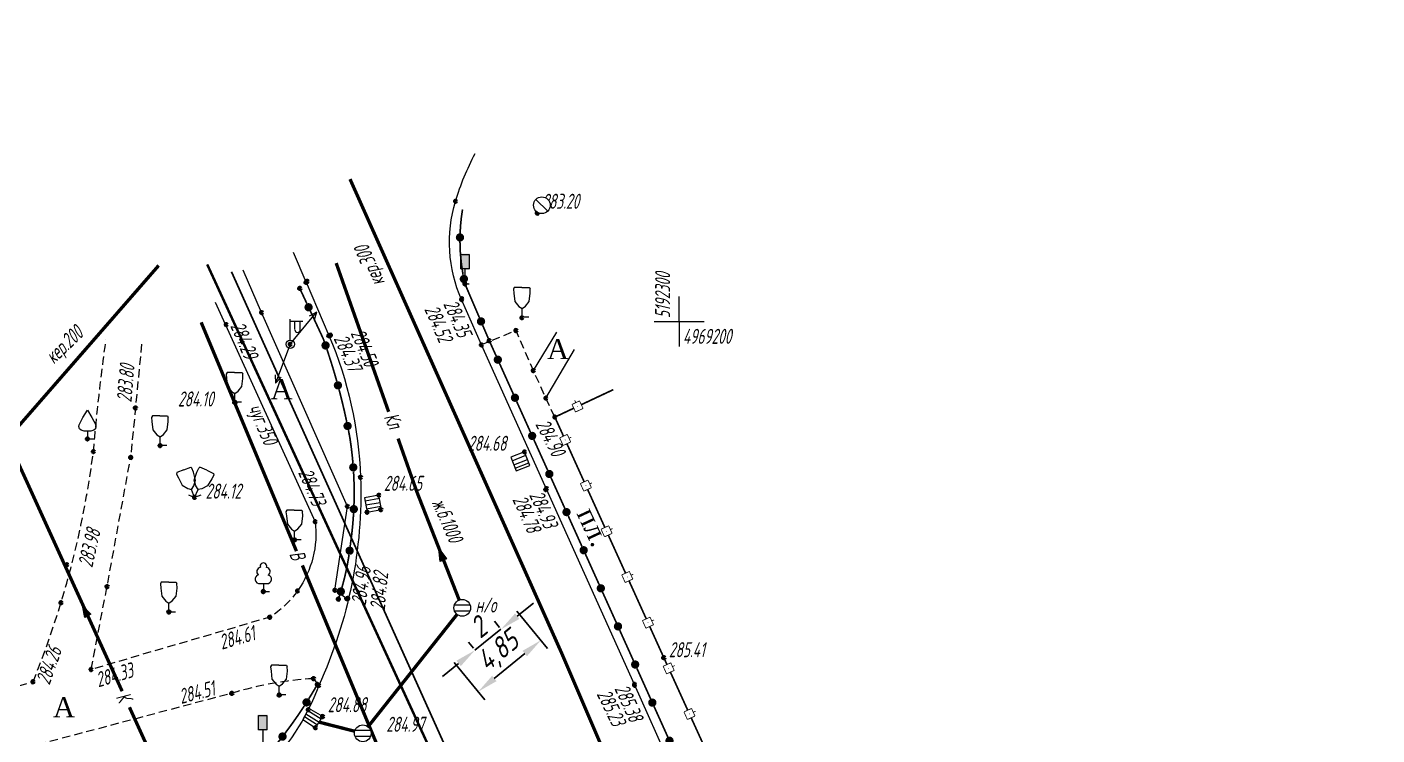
# Model space of a CAD drawing. Header units: metres. Extents: x -857 to 4713, y -766 to 4803.
# Drawn here: x 1849.5 to 1930.3, y 1570.7 to 1613 of the extents above; entities that cross this region are included whole.
import ezdxf

# ---------------------------------------------------------------- set-up
doc = ezdxf.new("R2010")
doc.units = ezdxf.units.M
doc.set_wipeout_variables(frame=1)
for name, pattern in [('COMMUN', [6, 5, -1]), ('DASHED', [0.75, 0.5, -0.25]), ('DASHEDX2', [1.5, 1, -0.5])]:
    doc.linetypes.add(name, pattern=pattern)
for name, color, linetype, lineweight, transparency in [('51361810', 7, 'Continuous', 18, 0.65), ('51361990', 7, 'Continuous', 18, 0.65), ('51472300', 7, 'Continuous', 18, 0.65), ('71133100', 7, 'Continuous', 18, 0.65), ('71133200', 7, 'Continuous', 18, 0.65), ('71133300', 7, 'Continuous', 18, 0.65), ('82211000', 7, 'Continuous', 18, 0.65), ('82212000', 7, 'Continuous', 18, 0.65), ('Commun', 7, 'Continuous', 18, 0.65), ('GEO_POINTS', 7, 'Continuous', 18, 0.65), ('Grid', 7, 'Continuous', 18, 0.65), ('Otm', 7, 'Continuous', 18, 0.65), ('Sit', 7, 'Continuous', 18, 0.65), ('Text', 7, 'Continuous', 18, 0.65), ('Text_com', 7, 'Continuous', 18, 0.65), ('Us_znak', 7, 'Continuous', 18, 0.65), ('Us_znak_fon', 7, 'Continuous', 18, 0.65), ('Рамка и сетка', 7, 'Continuous', 18, 0.65)]:
    doc.layers.add(name, color=color, linetype=linetype, lineweight=lineweight, transparency=transparency)
doc.styles.add('eskd', font='ESKD1.shx', dxfattribs={"width": 1.2, "oblique": 15})
doc.styles.get("Standard").update_dxf_attribs({"font": 'GOST_0.TTF', "oblique": 15})
doc.styles.add('style1', font='times.ttf', dxfattribs={"height": 1})
doc.linetypes.add('KABELww_500', pattern='A,0.0001,-0.4,[131,ltypeshp.shx,S=0.4,R=90,X=0.4,Y=-0.4],0.2,[131,ltypeshp.shx,S=0.2,R=90,X=0.4,Y=-0.2],3.6,[131,ltypeshp.shx,S=0.2,R=-90,X=-0.4,Y=0.2],0.2,[131,ltypeshp.shx,S=0.4,R=-90,X=-0.4,Y=0.4],-0.8,4,-0.4', length=9.6001)
doc.linetypes.add('ПОДЗ_ЛИНИИ_СВЯЗИ', pattern='A,4.8,-0.2,[133,ltypeshp.shx,S=0.2,R=0,X=-0.2,Y=0],-0.2,4.8,-2', length=12)
doc.dimstyles.new('ISO-25', dxfattribs={"dimtxt": 2.5, "dimasz": 2.5, "dimexe": 1.25, "dimexo": 0.625, "dimtad": 1, "dimtxsty": 'Standard', "dimcen": 2.5, "dimadec": 0, "dimazin": 0, "dimtfac": 1, "dimtmove": 0, "dimatfit": 3, "dimfxl": 1, "dimarcsym": 0})

# ---------------------------------------------------------------- blocks, each defined once
blk = doc.blocks.new('71133200')
for p, q in [((-0.924145, 3.560442), (-1.024145, 3.360442)), ((-1.024145, 3.360442), (-0.977382, 2.864397)), ((-0.024145, 3.560442), (-0.924145, 3.560442)), ((-0.024145, 3.560442), (0.875855, 3.560442)), ((0.875855, 3.560442), (0.958164, 3.395824)), ((0.975974, 2.864397), (0.958164, 3.395824)), ((-0.977382, 2.864397), (-0.861899, 1.88241)), ((-0.861899, 1.88241), (-0.374616, 1.28565)), ((0.401375, 1.321765), (0.861899, 1.88241)), ((0.861899, 1.88241), (0.975974, 2.864397)), ((-0.374616, 1.28565), (0, 1.039723)), ((0, 1.039723), (0.401375, 1.321765)), ((0, 0), (0, 1.039723)), ((0.8, 0), (0, 0))]:
    blk.add_line(p, q)
at = {"style": 'eskd', "oblique": 14.99997778}
blk.add_attdef('Z', (1.873004, -0.239356), '', height=2, dxfattribs=at)
blk = doc.blocks.new('71133100')
for p, q in [((-0.39, 0.96), (0.43, 0.96)), ((0, 0.96), (0, 0)), ((0, 0), (0.75, 0))]:
    blk.add_line(p, q)
for centre, radius, start, end in [((0.01, 3.04), 0.39, 339.52, 198.62), ((-0.44, 1.5), 0.538, 107.1058, 275.2306), ((-0.26, 2.38), 0.52, 101.09, 227.21), ((0.33, 2.4), 0.5, 301.87, 85.62), ((0.46, 1.48), 0.52, 267.04, 76.7)]:
    blk.add_arc(centre, radius, start, end)
at = {"style": 'eskd', "oblique": 15}
blk.add_attdef('Z', (1.7, -0.17), '', height=2, dxfattribs=at)
blk = doc.blocks.new('71133300')
for p, q in [((0, 0.91), (0, 0)), ((0, 0), (0.76, 0))]:
    blk.add_line(p, q)
blk.add_lwpolyline([(0, 0.91), (-0.38, 0.91), (-0.76, 1.03), (-0.95, 1.21), (-1.01, 1.47), (-0.99, 1.69), (-0.54, 2.57), (0, 3.42), (0.54, 2.57), (0.99, 1.69), (1.01, 1.47), (0.95, 1.21), (0.76, 1.03), (0.39, 0.91)], close=True)
at = {"style": 'eskd', "oblique": 15}
blk.add_attdef('Z', (1.77, -0.69), '', height=2, dxfattribs=at)
blk = doc.blocks.new('51472300')
for p, q in [((0, 0.5), (0, 3)), ((0, 2.75), (1.5, 2.75)), ((0.54, 1.74), (0.54, 2.75)), ((1.2, 1.74), (1.2, 2.75))]:
    blk.add_line(p, q)
at = {"color": 7}
for radius in [0.5, 0.05]:
    blk.add_circle((0, 0), radius, dxfattribs=at)
blk.add_arc((0.87, 1.75), 0.331, 182.1567, 357.8433)
at = {"oblique": 15}
blk.add_attdef('Z', (1.02, -1.37), '', height=2, dxfattribs=at)
blk = doc.blocks.new('51361990a')
at = {"color": 7, "style": 'eskd', "oblique": 15}
for tag, p in [('Z', (1.73, 1.41)), ('Z1', (1.73, -0.99)), ('Z2', (1.73, -3.39))]:
    blk.add_attdef(tag, p, '', height=2, dxfattribs=at)
at = {"color": 7}
blk.add_wipeout([(1, 0.1), (0.97, 0.3), (0.89, 0.48), (0.78, 0.64), (0.64, 0.78), (0.48, 0.89), (0.3, 0.97), (0.1, 1.01), (-0.09, 1.01), (-0.29, 0.97), (-0.47, 0.89), (-0.63, 0.78), (-0.77, 0.64), (-0.88, 0.48), (-0.96, 0.3), (-1, 0.1), (-1, -0.09), (-0.96, -0.29), (-0.88, -0.47), (-0.77, -0.63), (-0.63, -0.77), (-0.47, -0.88), (-0.29, -0.96), (-0.09, -0.99), (0.1, -0.99), (0.3, -0.96), (0.48, -0.88), (0.64, -0.77), (0.78, -0.63), (0.89, -0.47), (0.97, -0.29), (1, -0.09)], dxfattribs=at)
blk.add_line((-0.71, 0.7), (0.71, -0.7))
blk.add_circle((0, 0.01), 1)
blk = doc.blocks.new('*U57')
at = {"layer": '82212000', "linetype": 'Continuous', "ltscale": 0.5}
blk.add_hatch(color=256, dxfattribs=at).paths.add_polyline_path([(5192293.89, 4969194.909, 1), (5192293.935, 4969194.93, 1)], flags=0)
at = {"layer": '82212000', "linetype": 'Continuous', "ltscale": 0.5, "const_width": 0.05}
for points in [[(5192293.58, 4969195.04), (5192294.033, 4969195.252)], [(5192293.807, 4969195.146), (5192293.743, 4969195.282)], [(5192294.033, 4969195.252), (5192294.245, 4969194.799)], [(5192293.793, 4969194.587), (5192293.58, 4969195.04)], [(5192294.245, 4969194.799), (5192293.793, 4969194.587)]]:
    blk.add_lwpolyline(points, dxfattribs=at)
at = {"layer": '82212000', "ltscale": 0.5, "const_width": 0.1}
blk.add_lwpolyline([(5192294.139, 4969195.026), (5192296.057, 4969195.926)], dxfattribs=at)
at = {"layer": '82212000', "linetype": 'Continuous', "ltscale": 0.5, "flags": 128}
blk.add_lwpolyline([(5192292.555, 4969194.282, 0.1, 0.1, 0), (5192293.686, 4969194.813, 0, 0, 0)], format="xyseb", dxfattribs=at)
blk = doc.blocks.new('*U63')
at = {"layer": '82211000', "linetype": 'Continuous', "ltscale": 0.5}
for points in [[(5192277.708, 4969201.079, 1), (5192277.919, 4969200.626, 1)], [(5192278.75, 4969198.807, 1), (5192278.913, 4969198.334, 1)], [(5192279.504, 4969196.424, 1), (5192279.636, 4969195.941, 1)], [(5192280.099, 4969193.996, 1), (5192280.198, 4969193.506, 1)], [(5192280.471, 4969191.526, 1), (5192280.507, 4969191.027, 1)], [(5192280.533, 4969189.028, 1), (5192280.509, 4969188.528, 1)], [(5192280.304, 4969186.54, 1), (5192280.239, 4969186.044, 1)], [(5192279.815, 4969184.09, 1), (5192279.669, 4969183.612, 1)]]:
    blk.add_hatch(color=256, dxfattribs=at).paths.add_polyline_path(points, flags=0)
at = {"layer": '82211000', "linetype": 'Continuous', "ltscale": 0.5, "flags": 128}
blk.add_lwpolyline([(5192277.285, 4969201.985, 0.1, 0.1, 0), (5192277.708, 4969201.079, 0, 0, 0)], format="xyseb", dxfattribs=at)
at = {"layer": '82211000', "linetype": 'Continuous', "ltscale": 0.5}
for points in [[(5192277.919, 4969200.626, 0.1, 0.1, 0), (5192278.688, 4969198.979, 0.1, 0.1, -0.00121), (5192278.749, 4969198.807, 0, 0, 0)], [(5192280.198, 4969193.506, 0.1, 0.1, -0.00351), (5192280.296, 4969192.984, 0.1, 0.1, -0.017337), (5192280.47, 4969191.526, 0, 0, 0)], [(5192280.508, 4969188.528, 0.1, 0.1, -0.022448), (5192280.313, 4969186.638, 0.1, 0.1, -0.00164), (5192280.302, 4969186.54, 0, 0, 0)]]:
    blk.add_lwpolyline(points, format="xyseb", dxfattribs=at)
at = {"layer": '82211000', "linetype": 'Continuous', "ltscale": 0.5, "const_width": 0.1}
for points in [[(5192278.912, 4969198.334, -0.013212), (5192279.503, 4969196.424, -0.013212)], [(5192279.635, 4969195.941, -0.013212), (5192280.098, 4969193.996, -0.013212)], [(5192280.506, 4969191.027, -0.023611), (5192280.531, 4969189.028, -0.023611)], [(5192280.237, 4969186.044, -0.033313), (5192279.813, 4969184.091, -0.033313)]]:
    blk.add_lwpolyline(points, format="xyb", dxfattribs=at)
at = {"layer": '82211000', "ltscale": 0.5, "const_width": 0.1}
blk.add_lwpolyline([(5192279.667, 4969183.613, -0.003812), (5192279.594, 4969183.396, -0.003812)], format="xyb", dxfattribs=at)
blk = doc.blocks.new('*U64')
at = {"layer": '82211000', "linetype": 'Continuous', "ltscale": 0.5}
for points in [[(5192277.826, 4969177.431, 1), (5192277.558, 4969177.009, 1)], [(5192276.408, 4969175.373, 1), (5192276.102, 4969174.977, 1)], [(5192274.645, 4969173.274, 1), (5192274.312, 4969172.901, 1)], [(5192272.905, 4969171.48, 1), (5192272.536, 4969171.143, 1)], [(5192270.989, 4969169.876, 1), (5192270.586, 4969169.58, 1)], [(5192268.916, 4969168.481, 1), (5192268.484, 4969168.228, 1)], [(5192266.67, 4969167.389, 1), (5192266.213, 4969167.186, 1)], [(5192264.385, 4969166.375, 1), (5192263.928, 4969166.173, 1)], [(5192262.099, 4969165.362, 1), (5192261.642, 4969165.16, 1)]]:
    blk.add_hatch(color=256, dxfattribs=at).paths.add_polyline_path(points, flags=0)
at = {"layer": '82211000', "linetype": 'Continuous', "ltscale": 0.5, "flags": 128}
blk.add_lwpolyline([(5192278.338, 4969178.29, 0.1, 0.1, -0.00914), (5192277.825, 4969177.432, 0, 0, 0)], format="xyseb", dxfattribs=at)
at = {"layer": '82211000', "linetype": 'Continuous', "ltscale": 0.5, "const_width": 0.1}
for points in [[(5192277.557, 4969177.01, -0.018281), (5192276.407, 4969175.374, -0.018281)], [(5192274.311, 4969172.901, -0.020827), (5192272.905, 4969171.481, -0.020827)], [(5192272.535, 4969171.144, -0.020827), (5192270.988, 4969169.877, -0.020827)], [(5192270.585, 4969169.581, -0.020827), (5192268.915, 4969168.482, -0.020827)]]:
    blk.add_lwpolyline(points, format="xyb", dxfattribs=at)
at = {"layer": '82211000', "linetype": 'Continuous', "ltscale": 0.5}
for points in [[(5192276.101, 4969174.978, 0.1, 0.1, -0.02004), (5192274.677, 4969173.312, 0.1, 0.1, -0.000521), (5192274.644, 4969173.275, 0, 0, 0)], [(5192268.483, 4969168.229, 0.1, 0.1, -0.003722), (5192268.172, 4969168.054, 0.1, 0.1, 0), (5192266.67, 4969167.389, 0, 0, 0)]]:
    blk.add_lwpolyline(points, format="xyseb", dxfattribs=at)
at = {"layer": '82211000', "linetype": 'Continuous', "ltscale": 0.5, "const_width": 0.1}
for points in [[(5192266.213, 4969167.186), (5192264.385, 4969166.375)], [(5192263.928, 4969166.173), (5192262.099, 4969165.362)]]:
    blk.add_lwpolyline(points, dxfattribs=at)
at = {"layer": '82211000', "ltscale": 0.5, "const_width": 0.1}
blk.add_lwpolyline([(5192261.642, 4969165.16), (5192261.094, 4969164.917)], dxfattribs=at)
blk = doc.blocks.new('*U73')
at = {"layer": '82212000', "linetype": 'Continuous', "ltscale": 0.5}
for points in [[(5192293.164, 4969192.939, 1), (5192293.185, 4969192.893, 1)], [(5192294.403, 4969190.207, 1), (5192294.423, 4969190.161, 1)], [(5192295.642, 4969187.474, 1), (5192295.662, 4969187.429, 1)], [(5192296.88, 4969184.742, 1), (5192296.901, 4969184.696, 1)], [(5192298.119, 4969182.01, 1), (5192298.14, 4969181.964, 1)], [(5192299.359, 4969179.278, 1), (5192299.38, 4969179.232, 1)], [(5192300.602, 4969176.548, 1), (5192300.623, 4969176.502, 1)], [(5192301.846, 4969173.818, 1), (5192301.867, 4969173.772, 1)], [(5192303.089, 4969171.087, 1), (5192303.11, 4969171.042, 1)], [(5192304.333, 4969168.357, 1), (5192304.354, 4969168.312, 1)], [(5192305.576, 4969165.627, 1), (5192305.597, 4969165.582, 1)], [(5192306.823, 4969162.899, 1), (5192306.844, 4969162.853, 1)], [(5192308.075, 4969160.172, 1), (5192308.095, 4969160.126, 1)], [(5192309.326, 4969157.445, 1), (5192309.347, 4969157.4, 1)], [(5192310.577, 4969154.719, 1), (5192310.598, 4969154.673, 1)], [(5192311.828, 4969151.992, 1), (5192311.849, 4969151.947, 1)], [(5192313.079, 4969149.265, 1), (5192313.1, 4969149.22, 1)], [(5192314.616, 4969146.756, 1), (5192314.654, 4969146.724, 1)]]:
    blk.add_hatch(color=256, dxfattribs=at).paths.add_polyline_path(points, flags=0)
at = {"layer": '82212000', "linetype": 'Continuous', "ltscale": 0.5, "flags": 128}
blk.add_lwpolyline([(5192292.555, 4969194.282, 0.1, 0.1, 0), (5192293.071, 4969193.144, 0, 0, 0)], format="xyseb", dxfattribs=at)
at = {"layer": '82212000', "linetype": 'Continuous', "ltscale": 0.5}
for points, const_width in [([(5192292.843, 4969193.041), (5192293.299, 4969193.247)], 0.05), ([(5192293.05, 4969192.585), (5192292.843, 4969193.041)], 0.05), ([(5192293.505, 4969192.792), (5192293.05, 4969192.585)], 0.05), ([(5192293.299, 4969193.247), (5192293.505, 4969192.792)], 0.05), ([(5192293.402, 4969193.019), (5192293.539, 4969193.081)], 0.05), ([(5192293.278, 4969192.688), (5192294.31, 4969190.411)], 0.1), ([(5192294.082, 4969190.308), (5192294.538, 4969190.515)], 0.05), ([(5192294.538, 4969190.515), (5192294.744, 4969190.059)], 0.05), ([(5192294.289, 4969189.853), (5192294.082, 4969190.308)], 0.05), ([(5192294.744, 4969190.059), (5192294.289, 4969189.853)], 0.05), ([(5192294.516, 4969189.956), (5192295.549, 4969187.679)], 0.1), ([(5192294.641, 4969190.287), (5192294.777, 4969190.349)], 0.05), ([(5192295.321, 4969187.576), (5192295.776, 4969187.782)], 0.05), ([(5192295.527, 4969187.121), (5192295.321, 4969187.576)], 0.05), ([(5192295.983, 4969187.327), (5192295.527, 4969187.121)], 0.05), ([(5192295.755, 4969187.224), (5192296.787, 4969184.947)], 0.1), ([(5192295.776, 4969187.782), (5192295.983, 4969187.327)], 0.05), ([(5192295.88, 4969187.555), (5192296.016, 4969187.617)], 0.05), ([(5192296.56, 4969184.844), (5192297.015, 4969185.05)], 0.05), ([(5192296.766, 4969184.388), (5192296.56, 4969184.844)], 0.05), ([(5192297.015, 4969185.05), (5192297.222, 4969184.595)], 0.05), ([(5192297.118, 4969184.822), (5192297.255, 4969184.884)], 0.05), ([(5192297.222, 4969184.595), (5192296.766, 4969184.388)], 0.05), ([(5192296.994, 4969184.491), (5192298.026, 4969182.215)], 0.1), ([(5192297.798, 4969182.111), (5192298.254, 4969182.318)], 0.05), ([(5192298.254, 4969182.318), (5192298.46, 4969181.862)], 0.05), ([(5192298.005, 4969181.656), (5192297.798, 4969182.111)], 0.05), ([(5192298.46, 4969181.862), (5192298.005, 4969181.656)], 0.05), ([(5192298.357, 4969182.09), (5192298.494, 4969182.152)], 0.05), ([(5192299.038, 4969179.379), (5192299.493, 4969179.586)], 0.05), ([(5192299.245, 4969178.924), (5192299.038, 4969179.379)], 0.05), ([(5192299.7, 4969179.131), (5192299.245, 4969178.924)], 0.05), ([(5192299.493, 4969179.586), (5192299.7, 4969179.131)], 0.05), ([(5192299.597, 4969179.359), (5192299.733, 4969179.421)], 0.05), ([(5192299.473, 4969179.028), (5192300.509, 4969176.752)], 0.1), ([(5192300.282, 4969176.649), (5192300.737, 4969176.856)], 0.05), ([(5192300.489, 4969176.194), (5192300.282, 4969176.649)], 0.05), ([(5192300.737, 4969176.856), (5192300.944, 4969176.401)], 0.05), ([(5192300.84, 4969176.629), (5192300.977, 4969176.691)], 0.05), ([(5192300.944, 4969176.401), (5192300.489, 4969176.194)], 0.05), ([(5192300.716, 4969176.297), (5192301.753, 4969174.022)], 0.1), ([(5192301.525, 4969173.919), (5192301.98, 4969174.126)], 0.05), ([(5192301.732, 4969173.464), (5192301.525, 4969173.919)], 0.05), ([(5192302.187, 4969173.671), (5192301.732, 4969173.464)], 0.05), ([(5192301.96, 4969173.567), (5192302.996, 4969171.292)], 0.1), ([(5192301.98, 4969174.126), (5192302.187, 4969173.671)], 0.05), ([(5192302.084, 4969173.898), (5192302.22, 4969173.961)], 0.05), ([(5192302.769, 4969171.189), (5192303.224, 4969171.396)], 0.05), ([(5192302.976, 4969170.734), (5192302.769, 4969171.189)], 0.05), ([(5192303.224, 4969171.396), (5192303.431, 4969170.941)], 0.05), ([(5192303.327, 4969171.168), (5192303.464, 4969171.23)], 0.05), ([(5192303.431, 4969170.941), (5192302.976, 4969170.734)], 0.05), ([(5192303.203, 4969170.837), (5192304.24, 4969168.562)], 0.1), ([(5192304.012, 4969168.458), (5192304.467, 4969168.666)], 0.05), ([(5192304.467, 4969168.666), (5192304.674, 4969168.211)], 0.05), ([(5192304.219, 4969168.003), (5192304.012, 4969168.458)], 0.05), ([(5192304.674, 4969168.211), (5192304.219, 4969168.003)], 0.05), ([(5192304.447, 4969168.107), (5192305.483, 4969165.832)], 0.1), ([(5192304.571, 4969168.438), (5192304.707, 4969168.5)], 0.05), ([(5192305.256, 4969165.728), (5192305.711, 4969165.935)], 0.05), ([(5192305.463, 4969165.273), (5192305.256, 4969165.728)], 0.05), ([(5192305.918, 4969165.48), (5192305.463, 4969165.273)], 0.05), ([(5192305.711, 4969165.935), (5192305.918, 4969165.48)], 0.05), ([(5192305.814, 4969165.708), (5192305.951, 4969165.77)], 0.05), ([(5192306.502, 4969162.999), (5192306.957, 4969163.207)], 0.05), ([(5192306.711, 4969162.544), (5192306.502, 4969162.999)], 0.05), ([(5192306.957, 4969163.207), (5192307.165, 4969162.753)], 0.05), ([(5192307.061, 4969162.98), (5192307.197, 4969163.043)], 0.05), ([(5192307.165, 4969162.753), (5192306.711, 4969162.544)], 0.05), ([(5192306.938, 4969162.649), (5192307.981, 4969160.376)], 0.1), ([(5192307.754, 4969160.272), (5192308.208, 4969160.481)], 0.05), ([(5192308.208, 4969160.481), (5192308.417, 4969160.026)], 0.05), ([(5192307.962, 4969159.818), (5192307.754, 4969160.272)], 0.05), ([(5192308.417, 4969160.026), (5192307.962, 4969159.818)], 0.05), ([(5192308.189, 4969159.922), (5192309.232, 4969157.65)], 0.1), ([(5192308.312, 4969160.253), (5192308.449, 4969160.316)], 0.05), ([(5192309.005, 4969157.546), (5192309.459, 4969157.754)], 0.05), ([(5192309.213, 4969157.091), (5192309.005, 4969157.546)], 0.05), ([(5192309.668, 4969157.3), (5192309.213, 4969157.091)], 0.05), ([(5192309.459, 4969157.754), (5192309.668, 4969157.3)], 0.05), ([(5192309.563, 4969157.527), (5192309.7, 4969157.589)], 0.05), ([(5192309.441, 4969157.195), (5192310.483, 4969154.923)], 0.1), ([(5192310.256, 4969154.819), (5192310.71, 4969155.027)], 0.05), ([(5192310.465, 4969154.364), (5192310.256, 4969154.819)], 0.05), ([(5192310.71, 4969155.027), (5192310.919, 4969154.573)], 0.05), ([(5192310.815, 4969154.8), (5192310.951, 4969154.863)], 0.05), ([(5192310.919, 4969154.573), (5192310.465, 4969154.364)], 0.05), ([(5192310.692, 4969154.469), (5192311.734, 4969152.197)], 0.1), ([(5192311.507, 4969152.092), (5192311.962, 4969152.301)], 0.05), ([(5192311.716, 4969151.638), (5192311.507, 4969152.092)], 0.05), ([(5192312.17, 4969151.846), (5192311.716, 4969151.638)], 0.05), ([(5192311.943, 4969151.742), (5192312.986, 4969149.47)], 0.1), ([(5192311.962, 4969152.301), (5192312.17, 4969151.846)], 0.05), ([(5192312.066, 4969152.074), (5192312.202, 4969152.136)], 0.05), ([(5192312.758, 4969149.366), (5192313.213, 4969149.574)], 0.05), ([(5192312.967, 4969148.911), (5192312.758, 4969149.366)], 0.05), ([(5192313.213, 4969149.574), (5192313.421, 4969149.12)], 0.05), ([(5192313.317, 4969149.347), (5192313.453, 4969149.41)], 0.05), ([(5192313.421, 4969149.12), (5192312.967, 4969148.911)], 0.05), ([(5192314.283, 4969146.71), (5192314.605, 4969147.092)], 0.05), ([(5192314.605, 4969147.092), (5192314.987, 4969146.77)], 0.05), ([(5192314.987, 4969146.77), (5192314.665, 4969146.387)], 0.05), ([(5192314.796, 4969146.931), (5192314.893, 4969147.045)], 0.05), ([(5192314.665, 4969146.387), (5192314.283, 4969146.71)], 0.05)]:
    blk.add_lwpolyline(points, dxfattribs=dict(at, const_width=const_width))
for points in [[(5192298.233, 4969181.759, 0.1, 0.1, 0), (5192299.077, 4969179.896, 0.1, 0.1, 0), (5192299.266, 4969179.483, 0, 0, 0)], [(5192305.69, 4969165.377, 0.1, 0.1, 0), (5192306.258, 4969164.131, 0.1, 0.1, 0), (5192306.73, 4969163.103, 0, 0, 0)], [(5192313.194, 4969149.015, 0.1, 0.1, 0), (5192313.989, 4969147.284, 0.1, 0.1, 0), (5192314.444, 4969146.901, 0, 0, 0)]]:
    blk.add_lwpolyline(points, format="xyseb", dxfattribs=at)
at = {"layer": '82212000', "ltscale": 0.5, "const_width": 0.1}
blk.add_lwpolyline([(5192314.826, 4969146.579), (5192316.51, 4969145.159)], dxfattribs=at)
blk = doc.blocks.new('*U74')
at = {"layer": '82211000', "linetype": 'Continuous', "ltscale": 0.5}
for points in [[(5192286.872, 4969204.778, 1), (5192286.88, 4969205.277, 1)], [(5192287.16, 4969202.299, 1), (5192287.059, 4969202.788, 1)], [(5192288.234, 4969199.775, 1), (5192288.037, 4969200.234, 1)]]:
    blk.add_hatch(color=256, dxfattribs=at).paths.add_polyline_path(points, flags=0)
at = {"layer": '82211000', "ltscale": 0.5, "const_width": 0.1}
blk.add_lwpolyline([(5192286.883, 4969205.277, -0.031378), (5192287.027, 4969206.7, -0.031378)], format="xyb", dxfattribs=at)
at = {"layer": '82211000', "linetype": 'Continuous', "ltscale": 0.5, "const_width": 0.1}
blk.add_lwpolyline([(5192287.062, 4969202.789, -0.043884), (5192286.875, 4969204.778, -0.043884)], format="xyb", dxfattribs=at)
at = {"layer": '82211000', "linetype": 'Continuous', "ltscale": 0.5}
blk.add_lwpolyline([(5192288.037, 4969200.234, 0.1, 0.1, 0), (5192287.174, 4969202.25, 0.1, 0.1, -0.001096), (5192287.163, 4969202.299, 0, 0, 0)], format="xyseb", dxfattribs=at)
at = {"layer": '82211000', "linetype": 'Continuous', "ltscale": 0.5, "flags": 128}
blk.add_lwpolyline([(5192288.628, 4969198.856, 0.1, 0.1, 0), (5192288.234, 4969199.775, 0, 0, 0)], format="xyseb", dxfattribs=at)
blk = doc.blocks.new('*U76')
at = {"layer": '82211000', "linetype": 'Continuous', "ltscale": 0.5}
for points in [[(5192289.039, 4969197.944, 1), (5192289.245, 4969197.488, 1)], [(5192290.067, 4969195.665, 1), (5192290.272, 4969195.209, 1)], [(5192291.094, 4969193.386, 1), (5192291.3, 4969192.93, 1)], [(5192292.122, 4969191.107, 1), (5192292.327, 4969190.651, 1)], [(5192293.15, 4969188.828, 1), (5192293.355, 4969188.372, 1)], [(5192294.177, 4969186.549, 1), (5192294.383, 4969186.093, 1)], [(5192295.205, 4969184.27, 1), (5192295.41, 4969183.814, 1)], [(5192296.232, 4969181.991, 1), (5192296.438, 4969181.535, 1)], [(5192297.26, 4969179.712, 1), (5192297.465, 4969179.256, 1)], [(5192298.287, 4969177.432, 1), (5192298.493, 4969176.977, 1)], [(5192299.315, 4969175.153, 1), (5192299.521, 4969174.698, 1)], [(5192300.343, 4969172.874, 1), (5192300.548, 4969172.419, 1)], [(5192301.362, 4969170.592, 1), (5192301.563, 4969170.134, 1)], [(5192302.368, 4969168.303, 1), (5192302.569, 4969167.845, 1)], [(5192303.375, 4969166.015, 1), (5192303.576, 4969165.557, 1)], [(5192304.381, 4969163.726, 1), (5192304.582, 4969163.268, 1)], [(5192305.387, 4969161.438, 1), (5192305.589, 4969160.98, 1)], [(5192306.418, 4969159.16, 1), (5192306.626, 4969158.705, 1)], [(5192307.457, 4969156.886, 1), (5192307.664, 4969156.431, 1)], [(5192308.495, 4969154.612, 1), (5192308.703, 4969154.157, 1)], [(5192309.534, 4969152.338, 1), (5192309.742, 4969151.883, 1)], [(5192310.573, 4969150.064, 1), (5192310.781, 4969149.609, 1)], [(5192311.612, 4969147.79, 1), (5192311.82, 4969147.335, 1)], [(5192312.651, 4969145.516, 1), (5192312.858, 4969145.061, 1)], [(5192313.689, 4969143.242, 1), (5192313.897, 4969142.787, 1)]]:
    blk.add_hatch(color=256, dxfattribs=at).paths.add_polyline_path(points, flags=0)
at = {"layer": '82211000', "linetype": 'Continuous', "ltscale": 0.5, "flags": 128}
blk.add_lwpolyline([(5192288.628, 4969198.856, 0.1, 0.1, 0), (5192289.039, 4969197.944, 0, 0, 0)], format="xyseb", dxfattribs=at)
at = {"layer": '82211000', "linetype": 'Continuous', "ltscale": 0.5, "const_width": 0.1}
for points in [[(5192289.245, 4969197.488), (5192290.067, 4969195.665)], [(5192290.272, 4969195.209), (5192291.094, 4969193.386)], [(5192291.3, 4969192.93), (5192292.122, 4969191.107)], [(5192292.327, 4969190.651), (5192293.15, 4969188.828)], [(5192293.355, 4969188.372), (5192294.177, 4969186.549)], [(5192294.383, 4969186.093), (5192295.205, 4969184.27)], [(5192295.41, 4969183.814), (5192296.232, 4969181.991)], [(5192296.438, 4969181.535), (5192297.26, 4969179.712)], [(5192297.465, 4969179.256), (5192298.287, 4969177.432)], [(5192298.493, 4969176.977), (5192299.315, 4969175.153)], [(5192299.521, 4969174.698), (5192300.343, 4969172.874)], [(5192301.563, 4969170.134), (5192302.368, 4969168.303)], [(5192302.569, 4969167.845), (5192303.375, 4969166.015)], [(5192303.576, 4969165.557), (5192304.381, 4969163.726)], [(5192304.582, 4969163.268), (5192305.387, 4969161.438)], [(5192306.626, 4969158.705), (5192307.457, 4969156.886)], [(5192307.664, 4969156.431), (5192308.495, 4969154.612)], [(5192308.703, 4969154.157), (5192309.534, 4969152.338)], [(5192309.742, 4969151.883), (5192310.573, 4969150.064)], [(5192310.781, 4969149.609), (5192311.612, 4969147.79)], [(5192311.82, 4969147.335), (5192312.651, 4969145.516)], [(5192312.858, 4969145.061), (5192313.689, 4969143.242)]]:
    blk.add_lwpolyline(points, dxfattribs=at)
at = {"layer": '82211000', "linetype": 'Continuous', "ltscale": 0.5}
for points in [[(5192300.548, 4969172.419, 0.1, 0.1, 0), (5192300.957, 4969171.512, 0.1, 0.1, 0), (5192301.362, 4969170.592, 0, 0, 0)], [(5192305.589, 4969160.98, 0.1, 0.1, 0), (5192305.65, 4969160.842, 0.1, 0.1, 0), (5192306.418, 4969159.16, 0, 0, 0)]]:
    blk.add_lwpolyline(points, format="xyseb", dxfattribs=at)
at = {"layer": '82211000', "ltscale": 0.5, "const_width": 0.1}
blk.add_lwpolyline([(5192313.897, 4969142.787), (5192314.087, 4969142.372)], dxfattribs=at)
blk = doc.blocks.new('GRID')
at = {"layer": 'Grid', "color": 104}
blk.add_line((-1.5, 0), (1.5, 0), dxfattribs=at)
for points in [[(0, 0), (0, 1.5)], [(0, 0), (0, -1.5)]]:
    blk.add_lwpolyline(points, dxfattribs=at)
blk = doc.blocks.new('NAPR')
at = {"layer": 'Us_znak', "color": 0, "linetype": 'Continuous', "lineweight": -2}
for p in [(-0.191, 2.038), (0.189, 2.037)]:
    blk.add_line(p, (0, 2.5), dxfattribs=at)
blk.add_lwpolyline([(0, 0), (0, 2.5)], dxfattribs=at)
blk = doc.blocks.new('ZNAK')
at = {"layer": 'Us_znak_fon', "true_color": 0xffffff}
blk.add_hatch(color=7, dxfattribs=at).paths.add_polyline_path([(0.3, 1.8), (-0.3, 1.8), (-0.3, 0.85), (-0.05, 0.85), (-0.05, -0.05), (0.25, -0.05), (0.25, 0.05), (0.05, 0.05), (0.05, 0.85), (0.3, 0.85)])
at = {"layer": 'Us_znak', "color": 0, "linetype": 'Continuous', "lineweight": -2, "ltscale": 10}
blk.add_lwpolyline([(-0.25, 1.75), (0.25, 1.75), (0.25, 0.9), (-0.25, 0.9)], close=True, dxfattribs=at)
at = {"layer": 'Us_znak', "linetype": 'DASHEDX2', "ltscale": 10}
blk.add_lwpolyline([(0, 0.9), (0, 0), (0.25, 0)], dxfattribs=at)
blk = doc.blocks.new('A$C52264BE2')
at = {"layer": 'Sit'}
h = blk.add_hatch(color=32, dxfattribs=at)
h.dxf.hatch_style = 1
h.paths.add_polyline_path([(0, 0.374), (0.714, 0.443), (0.15, 0)])
at = {"layer": 'Sit', "color": 32, "elevation": 285.308}
blk.add_lwpolyline([(0, 0.374), (0.714, 0.443), (0.15, 0), (0, 0.374)], dxfattribs=at)
blk = doc.blocks.new('51361810a')
at = {"style": 'eskd', "oblique": 15}
for tag, p in [('Z', (1.72, 1.4)), ('Z1', (1.72, -1)), ('Z2', (1.72, -3.4))]:
    blk.add_attdef(tag, p, '', height=2, dxfattribs=at)
at = {"color": 7}
blk.add_wipeout([(-0.1, 1), (-0.29, 0.96), (-0.47, 0.89), (-0.64, 0.78), (-0.78, 0.64), (-0.89, 0.47), (-0.96, 0.29), (-1, 0.1), (-1, -0.1), (-0.96, -0.29), (-0.89, -0.47), (-0.78, -0.64), (-0.64, -0.78), (-0.47, -0.89), (-0.29, -0.96), (-0.1, -1), (0.1, -1), (0.29, -0.96), (0.47, -0.89), (0.64, -0.78), (0.78, -0.64), (0.89, -0.47), (0.96, -0.29), (1, -0.1), (1, 0.1), (0.96, 0.29), (0.89, 0.47), (0.78, 0.64), (0.64, 0.78), (0.47, 0.89), (0.29, 0.96), (0.1, 1)], dxfattribs=at)
for p, q in [((0.94, 0.33), (-0.94, 0.33)), ((-0.94, -0.35), (0.94, -0.35))]:
    blk.add_line(p, q)
blk.add_circle((0, 0), 1)
blk = doc.blocks.new('*D228')
at = {"color": 0, "lineweight": -2, "transparency": 16777216}
for p, q in [((1878.847, 1578.102), (1880.674, 1575.873)), ((1875.094, 1575.025), (1876.921, 1572.797)), ((1877.491, 1574.072), (1879.311, 1575.564))]:
    blk.add_line(p, q, dxfattribs=at)
at = {"color": 0, "transparency": 16777216}
for points in [[(1879.179, 1575.725), (1879.443, 1575.403), (1880.278, 1576.357)], [(1877.359, 1574.234), (1877.623, 1573.911), (1876.525, 1573.28)]]:
    blk.add_solid(points, dxfattribs=at)
at = {"layer": 'Defpoints', "color": 0, "transparency": 16777216}
for p in [(1878.649, 1578.344, 284.974), (1880.278, 1576.357), (1874.896, 1575.267, 284.973)]:
    blk.add_point(p, dxfattribs=at)
at = {"color": 0, "transparency": 16777216, "insert": (1877.766, 1575.631), "char_height": 1.25, "attachment_point": 5, "rotation": 39.34424}
blk.add_mtext('4,85', dxfattribs=at)
blk = doc.blocks.new('*D229')
at = {"color": 0, "lineweight": -2, "transparency": 16777216}
for p, q in [((1878.863, 1577.795), (1879.837, 1578.579)), ((1877.794, 1577.129), (1877.497, 1577.499)), ((1876.33, 1575.758), (1877.889, 1577.012)), ((1876.236, 1575.876), (1875.939, 1576.245)), ((1875.356, 1574.975), (1874.382, 1574.192))]:
    blk.add_line(p, q, dxfattribs=at)
at = {"color": 0, "transparency": 16777216}
for points in [[(1878.732, 1577.958), (1878.993, 1577.633), (1877.889, 1577.012)], [(1875.226, 1575.137), (1875.487, 1574.813), (1876.33, 1575.758)]]:
    blk.add_solid(points, dxfattribs=at)
at = {"layer": 'Defpoints', "color": 0, "transparency": 16777216}
for p in [(1877.889, 1577.012), (1877.99, 1576.886, 282.149), (1876.432, 1575.632, 282.149)]:
    blk.add_point(p, dxfattribs=at)
at = {"color": 0, "transparency": 16777216, "insert": (1876.522, 1577.116), "char_height": 1.25, "attachment_point": 5, "rotation": 38.8089}
blk.add_mtext('2', dxfattribs=at)

msp = doc.modelspace()

# ---------------------------------------------------------------- hatches: boundary and pattern name
at = {"layer": 'Рамка и сетка'}
h = msp.add_hatch(color=256, dxfattribs=at)
h.dxf.hatch_style = 1
h.paths.add_polyline_path([(1874.256, 1581.076), (1874.16, 1581.85), (1874.631, 1581.225)])

# ---------------------------------------------------------------- linework, layer by layer
at = {"color": 192, "linetype": 'ПОДЗ_ЛИНИИ_СВЯЗИ', "lineweight": 60, "ltscale": 0.4, "const_width": 0.15, "elevation": 285.573, "flags": 128}
msp.add_lwpolyline([(1860.304, 1598.839), (1878.747, 1558.745)], dxfattribs=at)
at = {"layer": 'Commun', "color": 32, "linetype": 'COMMUN', "ltscale": 0.7, "const_width": 0.2, "flags": 128}
for points, elevation in [([(1885.804, 1565.606), (1881.508, 1575.617), (1868.853, 1603.939)], 285.308), ([(1848.701, 1588.806), (1857.399, 1598.771)], 283.662), ([(1848.458, 1588.14), (1855.213, 1573.308)], 283.662), ([(1855.649, 1572.351), (1862.392, 1557.547)], 283.662)]:
    msp.add_lwpolyline(points, dxfattribs=dict(at, elevation=elevation))
at = {"layer": 'Commun', "color": 1, "linetype": 'KABELww_500', "lineweight": 30, "flags": 128}
msp.add_lwpolyline([(1902.3, 1508.453), (1861.765, 1598.39)], dxfattribs=at)
at = {"layer": 'Commun', "color": 106, "linetype": 'COMMUN', "ltscale": 0.7, "const_width": 0.2, "elevation": 285.381, "flags": 128}
for points in [[(1865.646, 1581.687), (1859.944, 1595.371)], [(1872.667, 1564.834), (1866.001, 1580.835)]]:
    msp.add_lwpolyline(points, dxfattribs=at)
at = {"layer": 'GEO_POINTS', "lineweight": 60}
for centre in [(1875.17, 1602.615, 284.176), (1880.064, 1601.905, 283.196), (1866.225, 1597.766, 284.412), (1866.29, 1597.831, 284.274), (1875.733, 1597.673, 284.475), (1865.844, 1597.407, 284.278), (1875.529, 1596.732, 284.351), (1875.553, 1596.78, 284.521), (1863.56, 1595.958, 284.334), (1861.44, 1595.238, 284.293), (1879.144, 1595.645, 284.376), (1867.59, 1594.576, 284.505), (1867.673, 1594.598, 284.366), (1878.79, 1594.883, 284.677), (1865.278, 1594.064, 284.293), (1876.722, 1594.02, 284.471), (1877.187, 1594.278, 284.688), (1879.828, 1592.491, 284.809), (1861.956, 1590.588, 284.103), (1880.58, 1590.838, 284.863), (1856.006, 1590.248, 283.799), (1881.114, 1589.704, 284.9), (1853.135, 1588.401, 283.848), (1857.485, 1587.999, 283.928), (1853.491, 1587.644, 283.883), (1855.721, 1587.292, 283.938), (1879.304, 1587.621, 284.681), (1869.483, 1586.101, 284.604), (1880.615, 1585.432, 284.928), (1859.546, 1584.898, 284.119), (1870.581, 1585.034, 284.652), (1880.568, 1585.369, 284.784), (1868.7, 1584.361, 284.764), (1869.874, 1584.016, 284.677), (1870.694, 1584.166, 284.687), (1866.77, 1583.444, 284.726), (1865.532, 1582.363, 284.544), (1851.906, 1580.875, 283.983), (1854.311, 1579.561, 284.015), (1863.665, 1579.266, 284.442), (1865.716, 1579.311, 284.728), (1867.946, 1579.348, 284.866), (1851.554, 1578.599, 284.023), (1868.153, 1578.818, 284.861), (1868.661, 1578.84, 284.961), (1868.71, 1578.857, 284.818), (1858.012, 1578.046, 284.178), (1864.042, 1577.733, 284.61), (1887.636, 1575.318, 285.407), (1853.356, 1574.608, 284.326), (1849.877, 1573.872, 284.258), (1866.672, 1574.059, 284.883), (1866.897, 1573.712, 285.068), (1866.978, 1573.652, 284.869), (1885.883, 1573.711, 285.378), (1885.887, 1573.668, 285.23), (1861.773, 1573.183, 284.513), (1864.613, 1573.084, 284.891), (1866.351, 1572.202, 284.86), (1867.218, 1571.793, 284.876), (1866.786, 1571.124, 284.869), (1869.619, 1570.791, 284.965)]:
    msp.add_circle(centre, 0.06, dxfattribs=at)
at = {"layer": 'Sit', "flags": 128}
for points, elevation in [([(1911.898, 1517.107), (1904.19, 1533.553), (1898.466, 1545.867), (1892.401, 1559.11), (1885.883, 1573.711), (1876.722, 1594.02), (1875.529, 1596.732, -0.178713), (1875.17, 1602.615, -0.0486), (1876.343, 1605.47, -0.50364)], 287.207), ([(1866.225, 1597.766), (1867.59, 1594.576, -0.092611), (1869.483, 1586.101, -0.11735), (1866.978, 1573.652, -0.118375), (1863.542, 1568.459, -0.086254), (1856.431, 1562.919, 2.557768)], 284.412), ([(1866.77, 1583.444, -0.185201), (1865.735, 1579.339, -0.185201)], 284.293)]:
    msp.add_lwpolyline(points, format="xyb", dxfattribs=dict(at, elevation=elevation))
for points, elevation in [([(1866.225, 1597.766), (1865.467, 1599.556)], 284.412), ([(1868.661, 1578.84), (1867.946, 1579.348), (1868.7, 1584.361), (1863.56, 1595.958), (1862.457, 1598.502)], 284.961), ([(1860.79, 1596.578), (1866.77, 1583.444)], 284.293), ([(1879.828, 1592.491), (1881.231, 1594.789)], 284.809), ([(1880.58, 1590.838), (1882.29, 1593.75)], 284.863), ([(1878.566, 1587.098), (1879.384, 1587.418)], 284.705), ([(1878.665, 1586.845), (1879.483, 1587.165)], 284.705), ([(1878.743, 1586.647), (1879.56, 1586.967)], 284.705), ([(1869.75, 1584.7), (1870.613, 1584.857)], 284.677), ([(1869.796, 1584.447), (1870.659, 1584.604)], 284.677), ([(1869.837, 1584.223), (1870.7, 1584.38)], 284.677), ([(1866.672, 1574.059), (1866.978, 1573.652)], 284.883), ([(1866.129, 1571.79), (1866.904, 1571.306)], 284.412), ([(1866.216, 1571.952), (1867.002, 1571.459)], 284.869), ([(1866.326, 1572.16), (1867.13, 1571.656)], 284.869)]:
    msp.add_lwpolyline(points, dxfattribs=dict(at, elevation=elevation))
at = {"layer": 'Sit', "linetype": 'COMMUN', "ltscale": 0.7, "const_width": 0.2, "elevation": 284.965, "flags": 128}
for points in [[(1871.165, 1590.021), (1868.026, 1598.914)], [(1875.389, 1578.763), (1872.855, 1585.232), (1871.729, 1588.422)], [(1869.931, 1571.184), (1875.26, 1577.904)], [(1869.134, 1570.915), (1867.002, 1571.459)]]:
    msp.add_lwpolyline(points, dxfattribs=at)
at = {"layer": 'Sit', "linetype": 'DASHED', "flags": 128}
for points, elevation in [([(1881.114, 1589.704), (1880.58, 1590.838), (1879.828, 1592.491), (1878.79, 1594.883), (1876.722, 1594.02)], 284.9), ([(1856.375, 1594.068), (1855.721, 1587.292)], 283.799), ([(1853.356, 1574.608), (1853.356, 1574.608), (1854.311, 1579.561), (1855.721, 1587.292)], 284.293), ([(1839.19, 1583.181), (1844.002, 1572.169), (1849.877, 1573.872)], 283.845)]:
    msp.add_lwpolyline(points, dxfattribs=dict(at, elevation=elevation))
for points, elevation in [([(1849.877, 1573.872, 0.065164), (1853.491, 1587.644, -0.01143), (1854.244, 1594.324, -0.455614)], 283.845), ([(1865.735, 1579.339, -0.099677), (1864.042, 1577.733), (1853.356, 1574.608)], 284.293), ([(1866.672, 1574.059, 0.063284), (1861.773, 1573.183), (1845.43, 1568.856)], 284.883)]:
    msp.add_lwpolyline(points, format="xyb", dxfattribs=dict(at, elevation=elevation))
at = {"layer": 'Sit', "flags": 128}
for points, elevation in [([(1878.805, 1586.487), (1879.623, 1586.807), (1879.304, 1587.621), (1878.487, 1587.302)], 284.705), ([(1869.874, 1584.016), (1870.738, 1584.174), (1870.581, 1585.034), (1869.718, 1584.877)], 284.677), ([(1866.786, 1571.124), (1867.218, 1571.793), (1866.387, 1572.274), (1866.033, 1571.61)], 284.869)]:
    msp.add_lwpolyline(points, close=True, dxfattribs=dict(at, elevation=elevation))
at = {"layer": 'Рамка и сетка', "elevation": 284.965}
msp.add_lwpolyline([(1874.256, 1581.076), (1874.16, 1581.85), (1874.631, 1581.225), (1874.256, 1581.076)], dxfattribs=at)

# ---------------------------------------------------------------- block references
at = {"layer": '51472300', "color": 7, "xscale": 0.5, "yscale": 0.5, "zscale": 0.5}
msp.add_blockref('51472300', (1865.278, 1594.064, 284.293), dxfattribs=at)
at = {"layer": '71133100', "color": 7, "xscale": 0.5, "yscale": 0.5, "zscale": 0.5}
msp.add_blockref('71133100', (1863.665, 1579.266, 284.442), dxfattribs=at)
at = {"layer": '71133200', "color": 7, "xscale": 0.5, "yscale": 0.5, "zscale": 0.5}
for p in [(1879.148, 1595.679, 284.376), (1861.956, 1590.588, 284.103), (1857.485, 1587.999, 283.928), (1865.532, 1582.363, 284.544), (1858.012, 1578.046, 284.178), (1864.613, 1573.084, 284.891)]:
    msp.add_blockref('71133200', p, dxfattribs=at)
at = {"layer": '71133200', "color": 7, "yscale": 0.5, "zscale": 0.5}
for xscale, rotation in [(0.5, 20.87961880030376), (-0.4999999999999999, 336.1406891415456)]:
    msp.add_blockref('71133200', (1859.546, 1584.898, 284.119), dxfattribs=dict(at, xscale=xscale, rotation=rotation))
at = {"layer": '71133300', "color": 7, "xscale": 0.5, "yscale": 0.5, "zscale": 0.5}
msp.add_blockref('71133300', (1853.135, 1588.401, 283.848), dxfattribs=at)
at = {"layer": '82211000', "color": 7}
for name in ['*U74', '*U63', '*U76', '*U64']:
    msp.add_blockref(name, (-5190411.441, -4967604.578), dxfattribs=at)
at = {"layer": '82212000', "color": 7}
for name in ['*U57', '*U73']:
    msp.add_blockref(name, (-5190411.441, -4967604.578), dxfattribs=at)
at = {"layer": 'Grid', "color": 7, "linetype": 'Continuous'}
msp.add_blockref('GRID', (1888.559, 1595.422), dxfattribs=at)
at = {"layer": 'Sit', "color": 7, "linetype": 'Continuous'}
for p in [(1875.733, 1597.673, 284.475), (1863.631, 1570.106, 285.028)]:
    msp.add_blockref('ZNAK', p, dxfattribs=at)
at = {"layer": 'Sit', "color": 7, "linetype": 'Continuous', "xscale": -1, "rotation": 320.6520785170736}
msp.add_blockref('NAPR', (1865.278, 1594.064, 284.293), dxfattribs=at)
at = {"layer": 'Sit', "color": 7, "linetype": 'Continuous', "rotation": 159.1135311387707}
msp.add_blockref('NAPR', (1865.278, 1594.064, 284.293), dxfattribs=at)
at = {"layer": 'Sit', "color": 7, "rotation": 95.59970702842959}
msp.add_blockref('A$C52264BE2', (1853.354, 1577.76, -1.647), dxfattribs=at)

# ---------------------------------------------------------------- texts
at = {"layer": 'Otm', "oblique": 13, "width": 0.8}
for s, p in [('283.20', (1880.364, 1602.165, 283.196)), ('284.10', (1858.555, 1590.338, 284.103)), ('284.68', (1875.913, 1587.687, 284.681)), ('284.12', (1860.21, 1584.827, 284.119)), ('284.65', (1870.881, 1585.294, 284.652)), ('285.41', (1887.937, 1575.342, 285.407)), ('284.88', (1867.518, 1572.053, 284.876)), ('284.97', (1871.025, 1570.883, 284.965)), ('284.97', (1871.025, 1570.883, 284.965))]:
    msp.add_text(s, height=0.9, dxfattribs=at).set_placement(p)
for s, rotation, p in [('284.52', 293.75595, (1873.287, 1596.158, 284.521)), ('284.35', 293.75595, (1874.42, 1596.476, 284.351)), ('284.29', 292.93933, (1861.669, 1595.168, 284.293)), ('284.37', 293.88676, (1867.859, 1594.404, 284.412)), ('284.50', 292.63358, (1868.873, 1594.73, 284.505)), ('283.80', 85.04716, (1855.773, 1590.569, 283.799)), ('284.90', 297.38171, (1879.926, 1589.278, 284.9)), ('284.73', 292.87749, (1865.735, 1586.39, 284.726)), ('284.78', 294.02314, (1878.559, 1584.776, 284.784)), ('284.93', 294.02314, (1879.564, 1585.049, 284.928)), ('283.98', 76.90594, (1853.425, 1580.667, 283.983)), ('284.96', 81.91448, (1869.797, 1578.423, 284.961)), ('284.82', 84.55635, (1870.933, 1578.118, 284.818)), ('284.61', 16.2322, (1861.178, 1575.784, 284.61)), ('284.26', 70.2333, (1850.863, 1573.64, 284.258)), ('284.33', 16.29883, (1853.788, 1573.534, 284.326)), ('284.51', 14.4061, (1858.747, 1572.541, 284.513)), ('285.38', 294.26981, (1884.665, 1573.467, 285.378)), ('285.23', 295.806, (1883.604, 1573.141, 285.23))]:
    msp.add_text(s, height=0.9, rotation=rotation, dxfattribs=at).set_placement(p)
at = {"layer": 'Text', "style": 'style1'}
for p in [(1880.646, 1593.171), (1864.101, 1590.773), (1851.077, 1571.75)]:
    msp.add_text('А', height=1.2, dxfattribs=at).set_placement(p)
msp.add_text('пл.', height=1.2, rotation=295.07758, dxfattribs=at).set_placement((1882.397, 1583.942, 285.022))
at = {"layer": 'Text_com', "oblique": 13, "width": 0.8}
for s, rotation, p in [('кер.300', 113.85633, (1870.958, 1597.751, 568.007)), ('кер.200', 43.61873, (1851.118, 1592.841, 1138.624)), ('чуг.350', 293.14547, (1862.737, 1590.261, 853.315)), ('Кл', 294.56726, (1870.855, 1589.716, 282.899)), ('ж.б.1000', 293.69678, (1873.735, 1584.57, 1139.197)), ('В', 290.43818, (1865.204, 1581.521, 282.899)), ('К', 297.716, (1854.812, 1572.969))]:
    msp.add_text(s, height=0.9, rotation=rotation, dxfattribs=at).set_placement(p)
msp.add_text('н/о', height=0.9, dxfattribs=at).set_placement((1876.368, 1578.014, 285.381))
at = {"layer": 'Рамка и сетка', "oblique": 13, "width": 0.8}
msp.add_text('5192300', height=0.9, rotation=90, dxfattribs=at).set_placement((1888.015, 1595.617))
msp.add_text('4969200', height=0.9, dxfattribs=at).set_placement((1888.778, 1594.085))

# ---------------------------------------------------------------- next in the draw order: block references
at = {"layer": '51361810', "color": 7, "xscale": 0.5, "yscale": 0.5, "zscale": 0.5}
for p in [(1875.572, 1578.297, 284.965), (1869.619, 1570.791, 284.965)]:
    msp.add_blockref('51361810a', p, dxfattribs=at)
at = {"layer": '51361990', "color": 7, "xscale": 0.5, "yscale": 0.5, "zscale": 0.5}
msp.add_blockref('51361990a', (1880.337, 1602.37), dxfattribs=at)

# ---------------------------------------------------------------- next in the draw order: linework, layer by layer
msp.add_circle((1927.819, 2018.595), 2784.802)

# ---------------------------------------------------------------- next in the draw order: dimensions: what is measured, and where the dimension line sits
dim = msp.add_aligned_dim(p1=(1876.432, 1575.632, 282.149), p2=(1877.99, 1576.886, 282.149), distance=0.162, dimstyle='ISO-25', override={"dimscale": 0.5})
dim.commit()
dim.dimension.update_dxf_attribs({"geometry": '*D229', "text_midpoint": (1876.522, 1577.116)})
dim = msp.add_linear_dim(base=(1880.278, 1576.357), p1=(1874.896, 1575.267, 284.973), p2=(1878.649, 1578.344, 284.974), angle=39.34424, dimstyle='ISO-25', override={"dimscale": 0.5})
dim.commit()
dim.dimension.update_dxf_attribs({"geometry": '*D228', "text_midpoint": (1878.42, 1574.833), "dimtype": 161})

doc.saveas('drawing.dxf')
